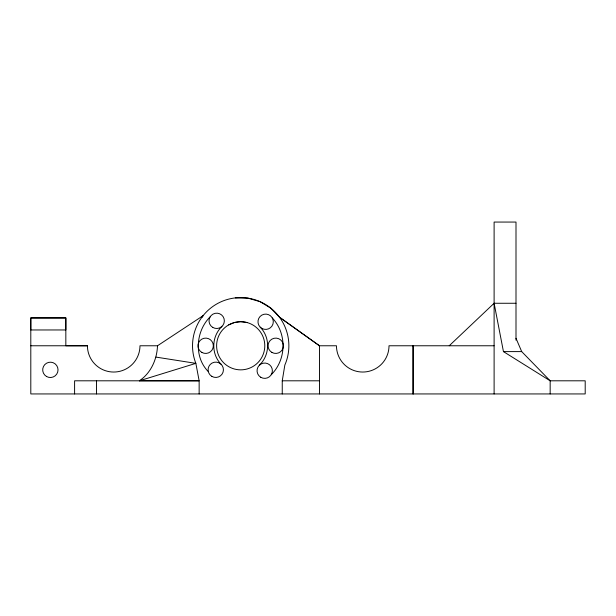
<?xml version="1.0" encoding="UTF-8"?>
<svg xmlns="http://www.w3.org/2000/svg" width="616" height="616" viewBox="0 0 616 616"><rect width="100%" height="100%" fill="white"/><g stroke="black" fill="none" stroke-linecap="round" stroke-linejoin="round"><path stroke-width="0.92" d="M199.145 393.94L199.145 380.804L139.378 380.796C150.874 373.127 157.026 359.336 157.496 345.769L203.041 315.723L202.117 317.263M282.251 393.94L282.251 380.804L284.846 365.042A48.171 48.171 0 0 0 241.611 297.605A48.171 48.171 0 0 0 195.857 363.355L139.378 380.796M210.125 316.87C195.788 331.123 193.64 356.872 208.324 371.625M221.999 326.349C211.427 336.521 210.926 353.954 221.283 364.464M271.279 374.667C286.517 359.528 287.041 333.556 272.272 317.925M259.398 365.188C269.916 355.07 270.478 337.684 260.221 327.173M449.218 345.769L494.109 303.264L516 303.264M228.659 324.909A24.086 24.086 0 0 1 264.788 345.769A24.086 24.086 0 0 1 228.659 366.628A24.086 24.086 0 0 1 228.659 324.909L234.465 322.507L240.702 321.683L246.931 322.507M30.8 345.769L87.426 345.769A26.272 26.272 0 0 0 113.706 372.041A26.272 26.272 0 0 0 139.978 345.769L157.496 345.769M318.942 345.769L336.459 345.769A26.272 26.272 0 0 0 362.732 372.041A26.272 26.272 0 0 0 389.012 345.769L494.109 345.769M87.426 345.769L65.835 345.769L65.835 317.925L30.8 317.925L30.8 329.968L65.835 329.96L65.835 317.925L30.8 317.941L30.808 393.94L585.2 393.94L585.2 380.804L550.165 380.804L503.449 351.605L494.109 303.264M503.449 351.605L521.698 351.605L550.165 380.804L550.165 393.94M282.251 380.804L319.465 380.804M235.32 297.898L247.886 298.136L259.975 301.624L270.74 308.115L279.548 317.263L319.465 345.769L319.465 393.94M156.002 357.103L195.857 363.355L199.145 380.804L74.598 380.804L74.598 393.94M319.465 345.769L279.548 317.263M516 338.3L521.698 351.605M516 340.171L516 222.06L494.109 222.06L494.109 393.94M96.489 380.804L96.489 393.94M413.09 345.769L413.09 393.94L413.09 345.769M261.808 328.39A7.661 7.661 0 0 0 273.304 321.76A7.661 7.661 0 0 0 261.808 315.123A7.661 7.661 0 0 0 261.808 328.39M212.728 327.389A7.661 7.661 0 0 0 224.347 320.975A7.661 7.661 0 0 0 212.982 314.122A7.661 7.661 0 0 0 212.728 327.389M211.804 376.345A7.661 7.661 0 0 0 223.423 369.923A7.661 7.661 0 0 0 212.05 363.07A7.661 7.661 0 0 0 211.804 376.345M260.753 377.269A7.661 7.661 0 0 0 272.372 370.855A7.661 7.661 0 0 0 261.007 364.002A7.661 7.661 0 0 0 260.753 377.269M46.531 376.491A7.661 7.661 0 0 0 58.027 369.854A7.661 7.661 0 0 0 46.531 363.217A7.661 7.661 0 0 0 46.531 376.491M271.902 352.406A7.661 7.661 0 0 0 283.399 345.769A7.661 7.661 0 0 0 271.902 339.131A7.661 7.661 0 0 0 271.902 352.406M201.832 352.406A7.661 7.661 0 0 0 213.329 345.769A7.661 7.661 0 0 0 201.832 339.131A7.661 7.661 0 0 0 201.832 352.406"/></g></svg>
